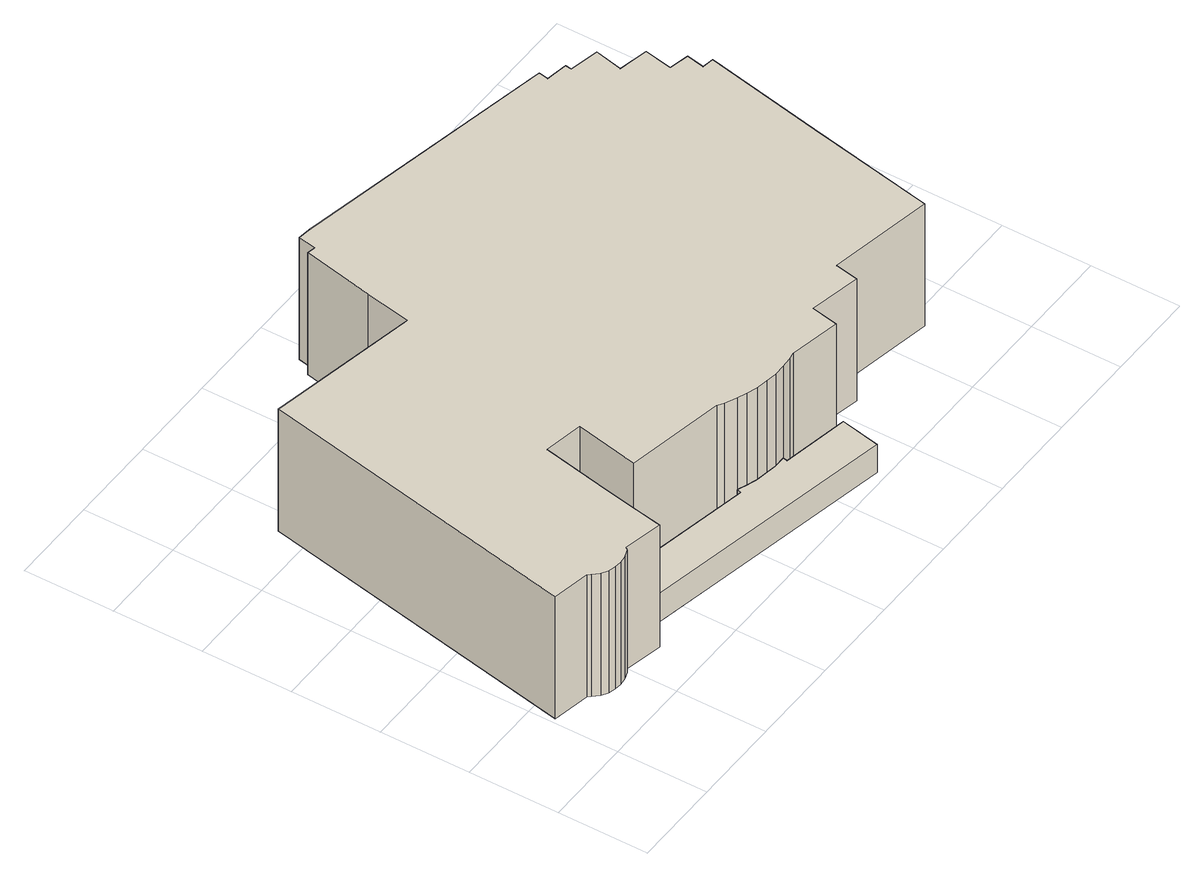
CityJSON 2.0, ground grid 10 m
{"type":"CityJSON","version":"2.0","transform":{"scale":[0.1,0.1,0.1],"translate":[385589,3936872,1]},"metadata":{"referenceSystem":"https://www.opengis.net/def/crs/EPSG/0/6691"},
"CityObjects":{
"building1":{"type":"Building","attributes":{"大字・町コード":"7","町・丁目コード":"4","13_区市町村コード_大字・町コード_町・丁目コード":"13111007004","多摩水系多摩川、浅川、大栗川洪水浸水想定区域（想定最大規模）.規模":"L2","多摩水系多摩川、浅川、大栗川洪水浸水想定区域（想定最大規模）.浸水ランク":"2","多摩水系多摩川、浅川、大栗川洪水浸水想定区域（想定最大規模）.浸水深":1.26,"多摩水系多摩川、浅川、大栗川洪水浸水想定区域（想定最大規模）.継続時間":4.33,"城南地区河川流域洪水浸水想定区域（想定最大規模）.規模":"L2","城南地区河川流域洪水浸水想定区域（想定最大規模）.浸水ランク":"1","城南地区河川流域洪水浸水想定区域（想定最大規模）.浸水深":0.113,"measuredHeight":3.7,"BuildingDetails.buildingRoofEdgeArea":138.16,"BuildingDetails.districtsAndZonesType":"5","BuildingDetails.prefecture":"13","BuildingDetails.city":"13111","BuildingDetails.surveyYear":2016},"address":[{"country":"日本","locality":"東京都大田区大森東四丁目"}],"geometry":[{"type":"Solid","lod":"1","boundaries":[[[[0,1,2,3,4,5,6,7,8,9,10,11]],[[10,12,13,11]],[[9,14,12,10]],[[8,15,14,9]],[[7,16,15,8]],[[6,17,16,7]],[[5,18,17,6]],[[4,19,18,5]],[[3,20,19,4]],[[2,21,20,3]],[[1,22,21,2]],[[0,23,22,1]],[[11,13,23,0]],[[12,14,15,16,17,18,19,20,21,22,23,13]]]]}]},
"building2":{"type":"Building","attributes":{"name":"大田病院","大字・町コード":"7","町・丁目コード":"4","13_区市町村コード_大字・町コード_町・丁目コード":"13111007004","多摩水系多摩川、浅川、大栗川洪水浸水想定区域（想定最大規模）.規模":"L2","多摩水系多摩川、浅川、大栗川洪水浸水想定区域（想定最大規模）.浸水ランク":"1","多摩水系多摩川、浅川、大栗川洪水浸水想定区域（想定最大規模）.浸水深":0.38,"多摩水系多摩川、浅川、大栗川洪水浸水想定区域（想定最大規模）.継続時間":1.37,"城南地区河川流域洪水浸水想定区域（想定最大規模）.規模":"L2","城南地区河川流域洪水浸水想定区域（想定最大規模）.浸水ランク":"2","城南地区河川流域洪水浸水想定区域（想定最大規模）.浸水深":0.63,"measuredHeight":21.6,"BuildingDetails.buildingRoofEdgeArea":2436.7,"BuildingDetails.districtsAndZonesType":"5","BuildingDetails.prefecture":"13","BuildingDetails.city":"13111","BuildingDetails.surveyYear":2016},"address":[{"country":"日本","locality":"東京都大田区大森東四丁目"}],"geometry":[{"type":"Solid","lod":"1","boundaries":[[[[24,25,26,27,28,29,30,31,32,33,34,35,36,37,38,39,40,41,42,43,44,45,46,47,48,49,50,51,52,53,54,55,56,57,58,59,60,61,62,63,64,65,66,67,68,69,70,71,72,73]],[[72,74,75,73]],[[71,76,74,72]],[[70,77,76,71]],[[69,78,77,70]],[[68,79,78,69]],[[67,80,79,68]],[[66,81,80,67]],[[65,82,81,66]],[[64,83,82,65]],[[63,84,83,64]],[[62,85,84,63]],[[61,86,85,62]],[[60,87,86,61]],[[59,88,87,60]],[[58,89,88,59]],[[57,90,89,58]],[[56,91,90,57]],[[55,92,91,56]],[[54,93,92,55]],[[53,94,93,54]],[[52,95,94,53]],[[51,96,95,52]],[[50,97,96,51]],[[49,98,97,50]],[[48,99,98,49]],[[47,100,99,48]],[[46,101,100,47]],[[45,102,101,46]],[[44,103,102,45]],[[43,104,103,44]],[[42,105,104,43]],[[41,106,105,42]],[[40,107,106,41]],[[39,108,107,40]],[[38,109,108,39]],[[37,110,109,38]],[[36,111,110,37]],[[35,112,111,36]],[[34,113,112,35]],[[33,114,113,34]],[[32,115,114,33]],[[31,116,115,32]],[[30,117,116,31]],[[29,118,117,30]],[[28,119,118,29]],[[27,120,119,28]],[[26,121,120,27]],[[25,122,121,26]],[[24,123,122,25]],[[73,75,123,24]],[[74,76,77,78,79,80,81,82,83,84,85,86,87,88,89,90,91,92,93,94,95,96,97,98,99,100,101,102,103,104,105,106,107,108,109,110,111,112,113,114,115,116,117,118,119,120,121,122,123,75]]]]}]}
},
"vertices":[
[327,83,9],[337,79,9],[349,75,9],[362,73,9],[374,71,9],[387,71,9],[386,66,9],[460,52,9],[451,8,9],[146,69,9],[154,112,9],[326,78,9],[154,112,45],[326,78,45],[146,69,45],[451,8,45],[460,52,45],[386,66,45],[387,71,45],[374,71,45],[362,73,45],[349,75,45],[337,79,45],[327,83,45],
[596,484,6],[594,473,6],[618,469,6],[617,462,6],[650,455,6],[643,424,6],[676,417,6],[670,386,6],[692,381,6],[688,361,6],[701,359,6],[674,227,6],[646,84,6],[530,106,6],[525,80,6],[469,92,6],[463,62,6],[407,73,6],[399,72,6],[387,71,6],[374,71,6],[362,73,6],[349,75,6],[337,79,6],[327,83,6],[314,89,6],[308,93,6],[199,114,6],[213,184,6],[170,192,6],[154,112,6],[146,69,6],[142,47,6],[99,56,6],[96,53,6],[87,50,6],[79,49,6],[71,50,6],[63,52,6],[56,56,6],[50,63,6],[47,66,6],[6,74,6],[77,432,6],[245,399,6],[255,450,6],[271,528,6],[280,526,6],[284,546,6],[298,544,6],[284,546,162],[298,544,162],[280,526,162],[271,528,162],[255,450,162],[245,399,162],[77,432,162],[6,74,162],[47,66,162],[50,63,162],[56,56,162],[63,52,162],[71,50,162],[79,49,162],[87,50,162],[96,53,162],[99,56,162],[142,47,162],[146,69,162],[154,112,162],[170,192,162],[213,184,162],[199,114,162],[308,93,162],[314,89,162],[327,83,162],[337,79,162],[349,75,162],[362,73,162],[374,71,162],[387,71,162],[399,72,162],[407,73,162],[463,62,162],[469,92,162],[525,80,162],[530,106,162],[646,84,162],[674,227,162],[701,359,162],[688,361,162],[692,381,162],[670,386,162],[676,417,162],[643,424,162],[650,455,162],[617,462,162],[618,469,162],[594,473,162],[596,484,162]
]}
